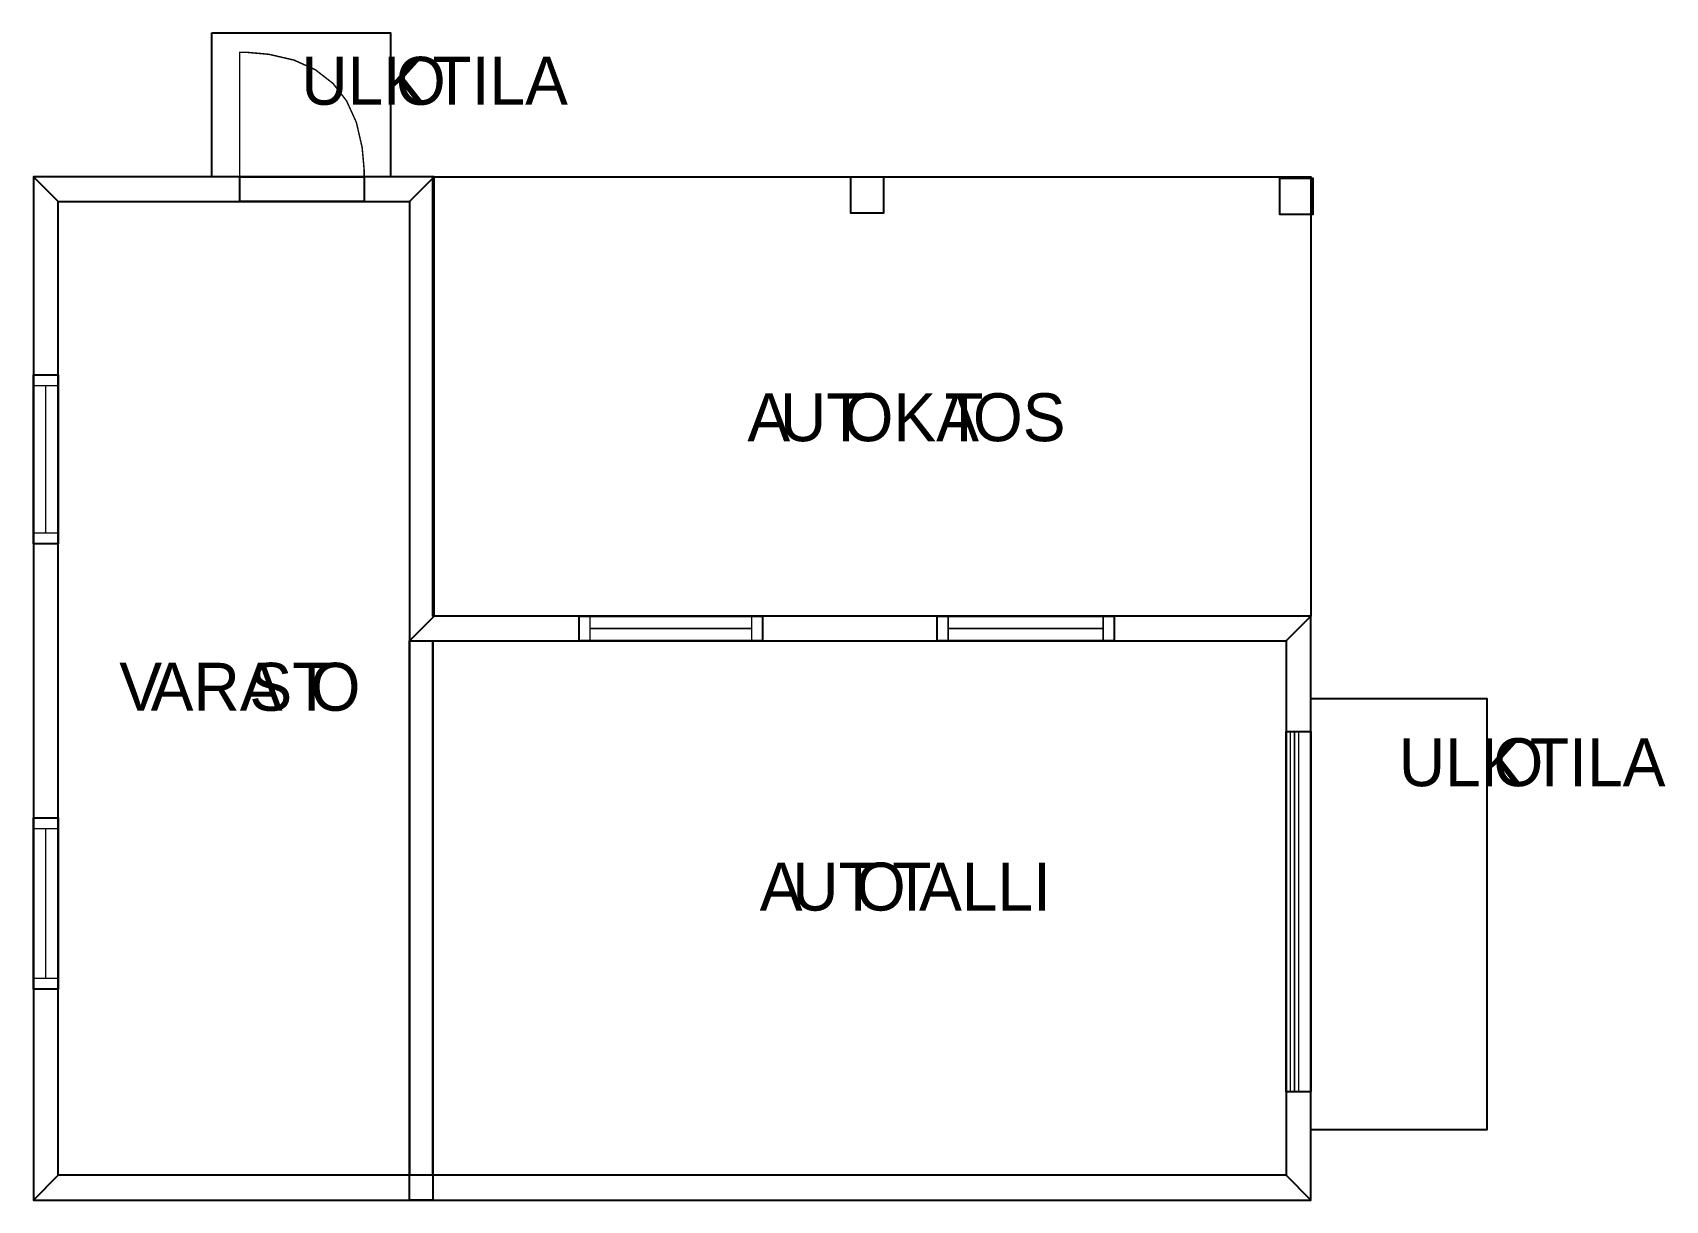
# Model space of a CAD drawing. Extents: x 1.1 to 34.5, y 0 to 17.6.
# Drawn here: x 22.75 to 34.45, y 3.56 to 11.93 of the extents above; entities that cross this region are included whole.
import ezdxf

# ---------------------------------------------------------------- set-up
doc = ezdxf.new("R2010")
doc.units = 0
doc.layers.get('0').update_dxf_attribs({"linetype": 'CONTINUOUS'})

msp = doc.modelspace()

# ---------------------------------------------------------------- linework, layer by layer
at = {"color": 0}
for points, const_width in [([(24.0385, 11.9297), (25.3185, 11.9297), (25.3185, 10.8978), (24.0385, 10.8978), (24.0385, 11.9297)], 0.00208), ([(25.129, 10.8978), (25.129, 10.9501), (25.115, 11.1069), (25.0732, 11.288), (25.0035, 11.4413), (24.906, 11.5666), (24.7807, 11.6641), (24.6274, 11.7338), (24.4463, 11.7756), (24.2896, 11.7895), (24.2374, 11.7895), (24.2374, 10.8978), (25.129, 10.8978)], 0.01042), ([(22.936, 10.7208), (25.4536, 10.7208), (25.6307, 10.8978), (22.7589, 10.8978), (22.936, 10.7208)], 0.00208), ([(22.936, 3.74078), (22.936, 10.7208), (22.7589, 10.8978), (22.7589, 3.56369), (22.936, 3.74078)], 0.00208), ([(24.2374, 10.8978), (25.129, 10.8978), (25.129, 10.7208), (24.2374, 10.7208), (24.2374, 10.8978)], 0.01042), ([(24.2374, 10.8978), (25.129, 10.8978), (25.129, 10.7208), (24.2374, 10.7208), (24.2374, 10.8978)], 0.01042), ([(25.4536, 10.7208), (25.4536, 7.5715), (25.6307, 7.74858), (25.6307, 10.8978), (25.4536, 10.7208)], 0.00208), ([(22.7589, 9.47857), (22.936, 9.47857), (22.936, 8.26617), (22.7589, 8.26617), (22.7589, 9.47857)], 0.01042), ([(22.7589, 9.47857), (22.936, 9.47857), (22.936, 8.26617), (22.7589, 8.26617), (22.7589, 9.47857)], 0.01042), ([(25.4536, 7.5715), (31.7368, 7.5715), (31.9139, 7.74858), (25.6307, 7.74858), (25.4536, 7.5715)], 0.00208), ([(26.6699, 7.74858), (27.984, 7.74858), (27.984, 7.5715), (26.6699, 7.5715), (26.6699, 7.74858)], 0.01042), ([(26.6699, 7.74858), (27.984, 7.74858), (27.984, 7.5715), (26.6699, 7.5715), (26.6699, 7.74858)], 0.01042), ([(29.2356, 7.74858), (30.5028, 7.74858), (30.5028, 7.5715), (29.2356, 7.5715), (29.2356, 7.74858)], 0.01042), ([(29.2356, 7.74858), (30.5028, 7.74858), (30.5028, 7.5715), (29.2356, 7.5715), (29.2356, 7.74858)], 0.01042), ([(31.7368, 7.5715), (31.7368, 3.74078), (31.9139, 3.56369), (31.9139, 7.74858), (31.7368, 7.5715)], 0.00208), ([(25.4536, 7.5715), (25.6203, 7.5715), (25.6203, 3.56369), (25.4536, 3.56369), (25.4536, 7.5715)], 0.00208), ([(31.9139, 7.15918), (33.1731, 7.15918), (33.1731, 4.06776), (31.9139, 4.06776), (31.9139, 7.15918)], 0.00208), ([(31.7368, 6.92079), (31.9139, 6.92079), (31.9139, 4.33951), (31.7368, 4.33951), (31.7368, 6.92079)], 0.01042), ([(31.7368, 6.92079), (31.9139, 6.92079), (31.9139, 4.33951), (31.7368, 4.33951), (31.7368, 6.92079)], 0.01042), ([(22.7589, 6.30285), (22.936, 6.30285), (22.936, 5.07471), (22.7589, 5.07471), (22.7589, 6.30285)], 0.01042), ([(22.7589, 6.30285), (22.936, 6.30285), (22.936, 5.07471), (22.7589, 5.07471), (22.7589, 6.30285)], 0.01042), ([(31.7368, 3.74078), (22.936, 3.74078), (22.7589, 3.56369), (31.9139, 3.56369), (31.7368, 3.74078)], 0.00208)]:
    msp.add_lwpolyline(points, close=True, dxfattribs=dict(at, const_width=const_width))
at = {"color": 7}
for points in [[(24.0385, 11.9297), (25.3185, 11.9297), (25.3185, 10.8978), (24.0385, 10.8978), (24.0385, 11.9297)], [(24.2374, 10.8978), (25.129, 10.8978), (25.129, 10.7208), (24.2374, 10.7208), (24.2374, 10.8978)], [(24.2374, 10.8978), (25.129, 10.8978), (25.129, 10.7208), (24.2374, 10.7208), (24.2374, 10.8978)], [(25.6203, 10.8978), (31.9139, 10.8978), (31.9139, 7.74858), (25.6203, 7.74858), (25.6203, 10.8978)], [(22.936, 10.7208), (25.4536, 10.7208), (25.4536, 3.74078), (22.936, 3.74078), (22.936, 10.7208)], [(22.7589, 9.47857), (22.936, 9.47857), (22.936, 8.26617), (22.7589, 8.26617), (22.7589, 9.47857)], [(22.7589, 9.47857), (22.936, 9.47857), (22.936, 8.26617), (22.7589, 8.26617), (22.7589, 9.47857)], [(26.6699, 7.74858), (27.984, 7.74858), (27.984, 7.5715), (26.6699, 7.5715), (26.6699, 7.74858)], [(26.6699, 7.74858), (27.984, 7.74858), (27.984, 7.5715), (26.6699, 7.5715), (26.6699, 7.74858)], [(29.2356, 7.74858), (30.5028, 7.74858), (30.5028, 7.5715), (29.2356, 7.5715), (29.2356, 7.74858)], [(29.2356, 7.74858), (30.5028, 7.74858), (30.5028, 7.5715), (29.2356, 7.5715), (29.2356, 7.74858)], [(25.6203, 7.5715), (31.7368, 7.5715), (31.7368, 3.74078), (25.6203, 3.74078), (25.6203, 7.5715)], [(31.9139, 7.15918), (33.1731, 7.15918), (33.1731, 4.06776), (31.9139, 4.06776), (31.9139, 7.15918)], [(31.7368, 6.92079), (31.9139, 6.92079), (31.9139, 4.33951), (31.7368, 4.33951), (31.7368, 6.92079)], [(31.7368, 6.92079), (31.9139, 6.92079), (31.9139, 4.33951), (31.7368, 4.33951), (31.7368, 6.92079)], [(22.7589, 6.30285), (22.936, 6.30285), (22.936, 5.07471), (22.7589, 5.07471), (22.7589, 6.30285)], [(22.7589, 6.30285), (22.936, 6.30285), (22.936, 5.07471), (22.7589, 5.07471), (22.7589, 6.30285)]]:
    msp.add_lwpolyline(points, close=True, dxfattribs=at)
at = {"color": 0}
for points in [[(22.936, 10.7208), (25.4536, 10.7208), (25.6307, 10.8978), (22.7589, 10.8978), (22.936, 10.7208)], [(22.936, 3.74078), (22.936, 10.7208), (22.7589, 10.8978), (22.7589, 3.56369), (22.936, 3.74078)], [(25.4536, 10.7208), (25.4536, 7.5715), (25.6307, 7.74858), (25.6307, 10.8978), (25.4536, 10.7208)], [(28.6161, 10.8978), (28.8513, 10.8978), (28.8513, 10.6363), (28.6161, 10.6363), (28.6161, 10.8978)], [(31.6913, 10.8881), (31.9264, 10.8881), (31.9264, 10.6265), (31.6913, 10.6265), (31.6913, 10.8881)], [(25.4536, 7.5715), (31.7368, 7.5715), (31.9139, 7.74858), (25.6307, 7.74858), (25.4536, 7.5715)], [(31.7368, 7.5715), (31.7368, 3.74078), (31.9139, 3.56369), (31.9139, 7.74858), (31.7368, 7.5715)], [(25.4536, 7.5715), (25.6203, 7.5715), (25.6203, 3.56369), (25.4536, 3.56369), (25.4536, 7.5715)], [(31.7368, 3.74078), (22.936, 3.74078), (22.7589, 3.56369), (31.9139, 3.56369), (31.7368, 3.74078)]]:
    msp.add_lwpolyline(points, close=True, dxfattribs=at)
at = {"color": 7, "const_width": 0.00208}
for points in [[(25.6203, 10.8978), (31.9139, 10.8978), (31.9139, 7.74858), (25.6203, 7.74858), (25.6203, 10.8978)], [(22.936, 10.7208), (25.4536, 10.7208), (25.4536, 3.74078), (22.936, 3.74078), (22.936, 10.7208)], [(25.6203, 7.5715), (31.7368, 7.5715), (31.7368, 3.74078), (25.6203, 3.74078), (25.6203, 7.5715)]]:
    msp.add_lwpolyline(points, close=True, dxfattribs=at)
at = {"color": 0, "const_width": 0.01042}
for points in [[(22.936, 9.40044), (22.7589, 9.40044)], [(22.8475, 8.34429), (22.8475, 9.40044)], [(22.936, 8.34429), (22.7589, 8.34429)], [(26.7481, 7.57146), (26.7481, 7.74854)], [(27.906, 7.57146), (27.906, 7.74854)], [(29.3138, 7.57146), (29.3138, 7.74854)], [(30.4246, 7.57146), (30.4246, 7.74854)], [(26.7481, 7.66), (27.906, 7.66)], [(29.3138, 7.66), (30.4246, 7.66)], [(31.914, 6.92074), (31.7369, 6.92074)], [(31.7664, 6.92074), (31.7664, 4.33946)], [(31.796, 6.92074), (31.796, 4.33946)], [(31.8254, 6.92074), (31.8254, 4.33946)], [(22.936, 6.22467), (22.7589, 6.22467)], [(22.8475, 5.15289), (22.8475, 6.22467)], [(22.936, 5.15289), (22.7589, 5.15289)], [(31.914, 4.33946), (31.7369, 4.33946)]]:
    msp.add_lwpolyline(points, dxfattribs=at)

# ---------------------------------------------------------------- texts
at = {"color": 0}
for s, p in [('ULK', (24.6785, 11.4138)), ('O', (25.3561, 11.4138)), ('TILA', (25.6185, 11.4138)), ('A', (27.8757, 9.00224)), ('UT', (28.1089, 9.00224)), ('OKA', (28.564, 9.00224)), ('T', (29.2875, 9.00224)), ('OS', (29.491, 9.00224)), ('V', (23.3746, 7.07028)), ('ARA', (23.5996, 7.07028)), ('ST', (24.3068, 7.07028)), ('O', (24.745, 7.07028)), ('ULK', (32.5436, 6.52967)), ('O', (33.2211, 6.52967)), ('TILA', (33.4835, 6.52967)), ('A', (27.9636, 5.63828)), ('UT', (28.1969, 5.63828)), ('O', (28.6521, 5.63828)), ('T', (28.914, 5.63828)), ('ALLI', (29.1058, 5.63828))]:
    msp.add_text(s, height=0.34375, dxfattribs=at).set_placement(p)

doc.saveas('drawing.dxf')
